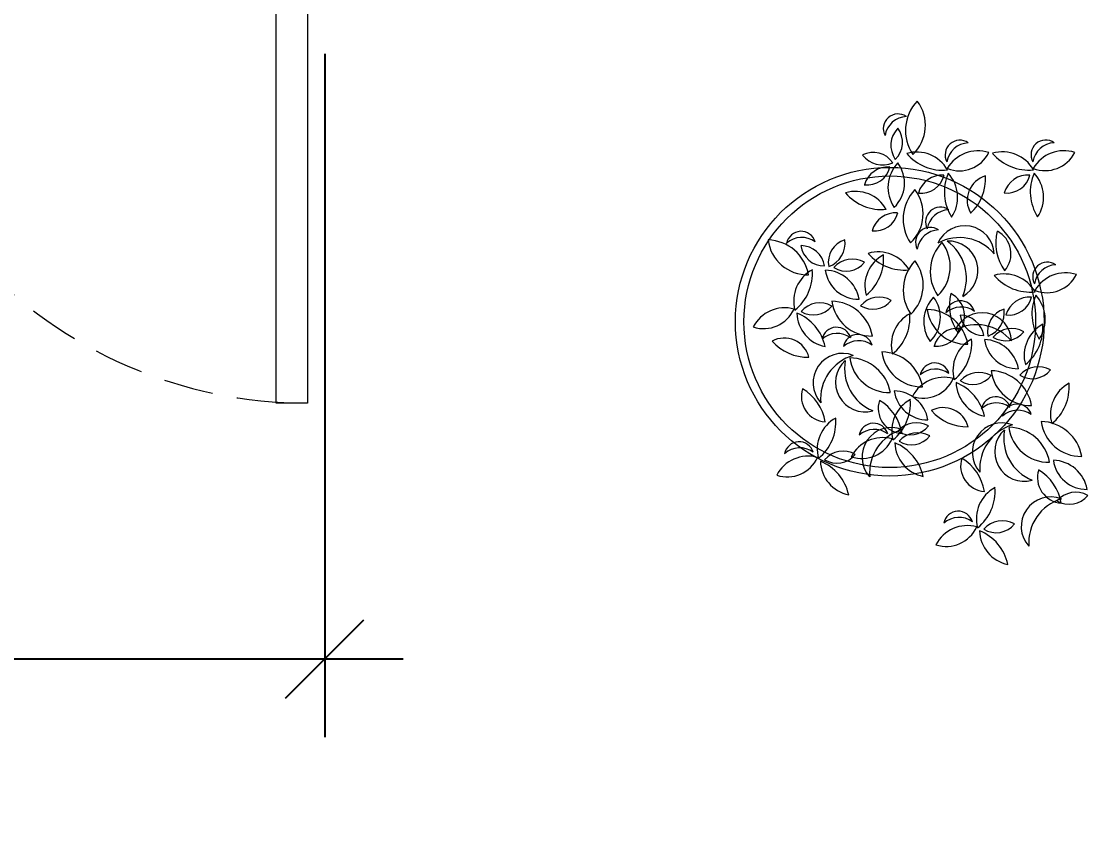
# Model space of a CAD drawing. Header units: inches. Extents: x -173 to 14008, y -3334 to 10368.
# Drawn here: x 5663.9 to 5800.2, y 7552.6 to 7656.5 of the extents above; entities that cross this region are included whole.
import ezdxf

# ---------------------------------------------------------------- set-up
doc = ezdxf.new("R2010")
doc.units = ezdxf.units.IN
doc.header["$MEASUREMENT"] = 0
doc.linetypes.add('TRATTEGGIATA2', pattern=[9.525, 6.35, -3.175])
for name, color, linetype, lineweight in [('ARREDAMENTO', 8, 'Continuous', 18), ('INFISSI', 4, 'Continuous', 18), ('QUOTE', 6, 'Continuous', 9)]:
    doc.layers.add(name, color=color, linetype=linetype, lineweight=lineweight)
doc.styles.get("Standard").update_dxf_attribs({"font": 'Arial.ttf'})
doc.dimstyles.get("Standard").update_dxf_attribs({"dimtxt": 15, "dimasz": 10, "dimexe": 10, "dimexo": 10, "dimgap": 5, "dimtad": 2, "dimtih": 1, "dimtoh": 1, "dimdec": 0, "dimzin": 0, "dimdsep": 46, "dimtxsty": 'Standard', "dimblk": 'OBLIQUE', "dimblk1": 'OBLIQUE', "dimblk2": 'OBLIQUE', "dimcen": 0.09, "dimdle": 10, "dimadec": 0, "dimazin": 0, "dimtfac": 1, "dimtdec": 0, "dimtofl": 0, "dimtmove": 0, "dimatfit": 3, "dimldrblk": 'OBLIQUE', "dimfxl": 1, "dimtolj": 1, "dimtzin": 0, "dimarcsym": 0})

# ---------------------------------------------------------------- blocks, each defined once
blk = doc.blocks.new('_Oblique')
at = {"color": 0, "linetype": 'ByBlock', "lineweight": -2}
blk.add_line((-0.5, -0.5), (0.5, 0.5), dxfattribs=at)
blk = doc.blocks.new('*D39')
at = {"layer": 'Defpoints', "color": 0, "transparency": 16777216}
for p in [(5582.72, 7661.84), (5702.72, 7662.36), (5582.72, 7575.01)]:
    blk.add_point(p, dxfattribs=at)
at = {"layer": 'QUOTE', "color": 0, "lineweight": -2, "transparency": 16777216}
for p, q in [((5702.72, 7652.36), (5702.72, 7565.01)), ((5582.72, 7651.84), (5582.72, 7565.01)), ((5712.72, 7575.01), (5572.72, 7575.01))]:
    blk.add_line(p, q, dxfattribs=at)
at = {"layer": 'QUOTE', "color": 0, "lineweight": -2, "transparency": 16777216, "xscale": 10, "yscale": 10, "zscale": 10, "rotation": 180}
blk.add_blockref('_Oblique', (5582.72, 7575.01), dxfattribs=at)
at = {"layer": 'QUOTE', "color": 0, "lineweight": -2, "transparency": 16777216, "xscale": 10, "yscale": 10, "zscale": 10}
blk.add_blockref('_Oblique', (5702.72, 7575.01), dxfattribs=at)
at = {"layer": 'QUOTE', "color": 0, "transparency": 16777216, "insert": (5642.72, 7562.4), "char_height": 15, "attachment_point": 5}
blk.add_mtext('\\A1;120', dxfattribs=at)

msp = doc.modelspace()

# ---------------------------------------------------------------- linework, layer by layer
at = {"layer": 'ARREDAMENTO'}
for radius in [19.72, 18.63]:
    msp.add_circle((5774.9, 7618.11), radius, dxfattribs=at)
for centre, radius, start, end in [((5782.32, 7642.56), 5.42, 136.3049, 214.4582), ((5774.33, 7643.21), 5.12, 313.5119, 37.2512), ((5775.95, 7642.79), 1.88, 55.1011, 208.4457), ((5777.15, 7641.45), 2.89, 92.3826, 171.1642), ((5778.2, 7640.65), 3.16, 136.3049, 214.4582), ((5773.54, 7641.03), 2.99, 313.5119, 37.2512), ((5783.85, 7639.43), 1.88, 55.1011, 208.4457), ((5785.05, 7638.09), 2.89, 92.3826, 171.1642), ((5794.83, 7639.45), 1.88, 55.1011, 208.4457), ((5796.03, 7638.11), 2.89, 92.3826, 171.1642), ((5772.79, 7636.77), 2.99, 33.7367, 117.476), ((5773.96, 7641.3), 3.16, 216.5297, 294.683), ((5778.34, 7635.28), 4.52, 29.5249, 106.4227), ((5781.66, 7643.5), 6.02, 220.1958, 275.7519), ((5786.17, 7635.43), 4.52, 71.9757, 150.1289), ((5783.77, 7641.66), 4.26, 249.1826, 332.922), ((5789.32, 7635.3), 4.52, 29.5249, 106.4227), ((5792.64, 7643.52), 6.02, 220.1958, 275.7519), ((5797.15, 7635.45), 4.52, 71.9757, 150.1289), ((5794.75, 7641.69), 4.26, 249.1826, 332.922), ((5774.69, 7634.74), 3.16, 85.7674, 163.9207), ((5772.01, 7638.58), 2.99, 262.9744, 346.7137), ((5779.19, 7635.29), 4.52, 136.3049, 214.4582), ((5772.53, 7635.83), 4.26, 313.5119, 37.2512), ((5781.59, 7633.69), 3.16, 85.7674, 163.9207), ((5778.92, 7637.53), 2.99, 262.9744, 346.7137), ((5787.89, 7634.7), 6.02, 156.7789, 212.335), ((5779.05, 7634), 4.52, 326.108, 43.0058), ((5788.05, 7633.62), 3.26, 106.4752, 210.3636), ((5781.11, 7636.36), 6.02, 313.1729, 3.6659), ((5792.57, 7633.71), 3.16, 85.7674, 163.9207), ((5789.9, 7637.55), 2.99, 262.9744, 346.7137), ((5798.87, 7634.72), 6.02, 156.7789, 212.335), ((5790.03, 7634.02), 4.52, 326.108, 43.0058), ((5770.52, 7630.25), 4.52, 29.5249, 106.4227), ((5773.85, 7638.47), 6.02, 220.1958, 275.7519), ((5782.03, 7631.26), 5.42, 136.3049, 214.4582), ((5774.04, 7631.9), 5.12, 313.5119, 37.2512), ((5773, 7632.71), 2.99, 262.9744, 346.7137), ((5775.67, 7628.87), 3.16, 85.7674, 163.9207), ((5781.35, 7630.88), 1.88, 55.1011, 208.4457), ((5782.55, 7629.54), 2.89, 92.3826, 171.1642), ((5763.57, 7627.79), 1.88, 16.2409, 169.5855), ((5780.07, 7628.3), 1.88, 55.1011, 208.4457), ((5781.26, 7626.96), 2.89, 92.3826, 171.1642), ((5784.48, 7626.62), 3.77, 2.5411, 155.8857), ((5794.46, 7628.15), 6.02, 165.1569, 215.6499), ((5787.13, 7626.8), 3.26, 318.4592, 62.3476), ((5764.42, 7629.23), 5.12, 187.4354, 271.1747), ((5759.19, 7623.15), 5.42, 10.2284, 88.3817), ((5763.66, 7626), 2.89, 53.5224, 132.304), ((5766.52, 7628.24), 2.99, 187.4354, 271.1747), ((5763.47, 7624.69), 3.16, 10.2284, 88.3817), ((5770.04, 7625.73), 2.99, 107.2106, 190.9499), ((5766.03, 7628.14), 3.16, 290.0036, 8.1569), ((5785.49, 7624.51), 5.42, 136.3049, 214.4582), ((5777.5, 7625.16), 5.12, 313.5119, 37.2512), ((5783.81, 7623.09), 5.77, 39.8226, 118.6043), ((5778.93, 7623.67), 5.77, 336.4246, 55.2063), ((5782.39, 7624.65), 3.77, 299.1432, 92.4877), ((5776.24, 7622.69), 4.52, 118.2639, 195.1617), ((5768.1, 7626.2), 6.02, 308.9347, 4.4908), ((5773.43, 7622.52), 4.52, 29.5249, 106.4227), ((5776.75, 7630.74), 6.02, 220.1958, 275.7519), ((5770.13, 7622.96), 3.16, 60.7659, 138.9192), ((5769.33, 7627.57), 2.99, 237.9729, 321.7122), ((5782.04, 7622.15), 5.42, 136.3049, 214.4582), ((5774.05, 7622.79), 5.12, 313.5119, 37.2512), ((5795.04, 7623.85), 1.88, 55.1011, 208.4457), ((5796.24, 7622.51), 2.89, 92.3826, 171.1642), ((5767.15, 7620.78), 4.52, 118.2639, 195.1617), ((5759, 7624.28), 6.02, 308.9347, 4.4908), ((5770.89, 7625.26), 4.26, 187.4354, 271.1747), ((5766.54, 7620.19), 4.52, 10.2284, 88.3817), ((5789.53, 7619.7), 4.52, 29.5249, 106.4227), ((5792.85, 7627.92), 6.02, 220.1958, 275.7519), ((5797.37, 7619.85), 4.52, 71.9757, 150.1289), ((5794.97, 7626.08), 4.26, 249.1826, 332.922), ((5773.55, 7618.09), 3.16, 60.7659, 138.9192), ((5783.77, 7618.15), 4.52, 136.3049, 214.4582), ((5777.11, 7618.68), 4.26, 313.5119, 37.2512), ((5788.53, 7620.18), 6.02, 165.1569, 215.6499), ((5781.2, 7618.83), 3.26, 318.4592, 62.3476), ((5792.78, 7618.11), 3.16, 85.7674, 163.9207), ((5790.11, 7621.95), 2.99, 262.9744, 346.7137), ((5799.08, 7619.12), 6.02, 156.7789, 212.335), ((5790.24, 7618.42), 4.52, 326.108, 43.0058), ((5761.47, 7615.37), 4.52, 74.5577, 152.7109), ((5758.79, 7621.49), 4.26, 251.7646, 335.504), ((5765.95, 7617.36), 3.16, 60.7659, 138.9192), ((5765.15, 7621.97), 2.99, 237.9729, 321.7122), ((5772.58, 7621.4), 5.12, 187.4354, 271.1747), ((5767.35, 7615.32), 5.42, 10.2284, 88.3817), ((5772.75, 7622.7), 2.99, 237.9729, 321.7122), ((5784.76, 7620.35), 5.12, 187.4354, 271.1747), ((5779.54, 7614.27), 5.42, 10.2284, 88.3817), ((5783.91, 7618.91), 1.88, 16.2409, 169.5855), ((5784, 7617.11), 2.89, 53.5224, 132.304), ((5790.38, 7616.85), 2.99, 107.2106, 190.9499), ((5786.37, 7619.25), 3.16, 290.0036, 8.1569), ((5767.55, 7619.36), 4.52, 181.6808, 258.5786), ((5760.77, 7613.65), 6.02, 12.3516, 67.9077), ((5779.61, 7615.16), 4.52, 118.2639, 195.1617), ((5771.46, 7618.66), 6.02, 308.9347, 4.4908), ((5786.69, 7615.49), 3.77, 2.5411, 155.8857), ((5786.86, 7619.35), 2.99, 187.4354, 271.1747), ((5783.81, 7615.81), 3.16, 10.2284, 88.3817), ((5768.1, 7615.53), 1.88, 16.2409, 169.5855), ((5783.59, 7614.12), 3.16, 85.7674, 163.9207), ((5780.91, 7617.96), 2.99, 262.9744, 346.7137), ((5786.02, 7611.96), 5.77, 39.8226, 118.6043), ((5790.47, 7614.08), 3.16, 60.7659, 138.9192), ((5789.67, 7618.68), 2.99, 237.9729, 321.7122), ((5796.59, 7613.81), 4.52, 118.2639, 195.1617), ((5788.44, 7617.32), 6.02, 308.9347, 4.4908), ((5761.41, 7612.77), 3.26, 14.323, 118.2114), ((5764.41, 7619.6), 6.02, 221.0207, 271.5137), ((5768.19, 7613.73), 2.89, 53.5224, 132.304), ((5770.83, 7614.6), 1.88, 16.2409, 169.5855), ((5770.92, 7612.8), 2.89, 53.5224, 132.304), ((5787.49, 7611.89), 4.52, 118.2639, 195.1617), ((5779.35, 7615.4), 6.02, 308.9347, 4.4908), ((5791.23, 7616.37), 4.26, 187.4354, 271.1747), ((5786.88, 7611.31), 4.52, 10.2284, 88.3817), ((5773.75, 7608.84), 5.42, 10.2284, 88.3817), ((5778.98, 7614.92), 5.12, 187.4354, 271.1747), ((5768.87, 7610.3), 3.77, 68.8009, 222.1455), ((5771.83, 7608.26), 5.77, 106.0823, 184.864), ((5771.74, 7610.37), 3.77, 132.1989, 285.5434), ((5774.89, 7612.11), 5.77, 169.4803, 248.262), ((5774.86, 7614.17), 5.12, 187.4354, 271.1747), ((5769.64, 7608.09), 5.42, 10.2284, 88.3817), ((5780.65, 7610.97), 1.88, 16.2409, 169.5855), ((5780.74, 7609.17), 2.89, 53.5224, 132.304), ((5786.29, 7608.48), 3.16, 60.7659, 138.9192), ((5792.92, 7612.52), 5.12, 187.4354, 271.1747), ((5787.69, 7606.44), 5.42, 10.2284, 88.3817), ((5793.89, 7609.21), 3.16, 60.7659, 138.9192), ((5793.09, 7613.82), 2.99, 237.9729, 321.7122), ((5781.81, 7606.49), 4.52, 74.5577, 152.7109), ((5779.14, 7612.61), 4.26, 251.7646, 335.504), ((5787.89, 7610.48), 4.52, 181.6808, 258.5786), ((5781.11, 7604.77), 6.02, 12.3516, 67.9077), ((5785.5, 7613.08), 2.99, 237.9729, 321.7122), ((5799.95, 7606.27), 4.52, 118.2639, 195.1617), ((5791.81, 7609.78), 6.02, 308.9347, 4.4908), ((5766.86, 7608.57), 3.26, 162.339, 266.2274), ((5760.7, 7604.36), 6.02, 9.0367, 59.5297), ((5779.69, 7609.84), 4.26, 187.4354, 271.1747), ((5775.33, 7604.77), 4.52, 10.2284, 88.3817), ((5776.68, 7607.07), 3.26, 162.339, 266.2274), ((5770.52, 7602.87), 6.02, 9.0367, 59.5297), ((5779.67, 7604.19), 4.52, 118.2639, 195.1617), ((5771.52, 7607.69), 6.02, 308.9347, 4.4908), ((5788.45, 7606.64), 1.88, 16.2409, 169.5855), ((5788.54, 7604.85), 2.89, 53.5224, 132.304), ((5791.17, 7605.72), 1.88, 16.2409, 169.5855), ((5781.75, 7603.88), 3.26, 14.323, 118.2114), ((5784.76, 7610.71), 6.02, 221.0207, 271.5137), ((5791.26, 7603.92), 2.89, 53.5224, 132.304), ((5770.15, 7601.83), 4.52, 118.2639, 195.1617), ((5762, 7605.33), 6.02, 308.9347, 4.4908), ((5772.83, 7603.26), 1.88, 16.2409, 169.5855), ((5775.12, 7600.83), 3.77, 68.8009, 222.1455), ((5778.3, 7602.04), 3.16, 60.7659, 138.9192), ((5777.5, 7606.65), 2.99, 237.9729, 321.7122), ((5789.21, 7601.41), 3.77, 68.8009, 222.1455), ((5792.17, 7599.38), 5.77, 106.0823, 184.864), ((5795.2, 7605.28), 5.12, 187.4354, 271.1747), ((5789.98, 7599.21), 5.42, 10.2284, 88.3817), ((5799.32, 7606.03), 5.12, 187.4354, 271.1747), ((5794.1, 7599.95), 5.42, 10.2284, 88.3817), ((5773.99, 7598.78), 4.52, 74.5577, 152.7109), ((5772.92, 7601.47), 2.89, 53.5224, 132.304), ((5778.08, 7598.8), 5.77, 106.0823, 184.864), ((5778.47, 7600.77), 3.16, 60.7659, 138.9192), ((5777.67, 7605.38), 2.99, 237.9729, 321.7122), ((5792.08, 7601.49), 3.77, 132.1989, 285.5434), ((5795.23, 7603.22), 5.77, 169.4803, 248.262), ((5763.31, 7600.9), 1.88, 16.2409, 169.5855), ((5763.4, 7599.11), 2.89, 53.5224, 132.304), ((5771.31, 7604.9), 4.26, 251.7646, 335.504), ((5780.07, 7602.78), 4.52, 181.6808, 258.5786), ((5773.29, 7597.06), 6.02, 12.3516, 67.9077), ((5764.47, 7596.42), 4.52, 74.5577, 152.7109), ((5761.79, 7602.54), 4.26, 251.7646, 335.504), ((5768.95, 7598.41), 3.16, 60.7659, 138.9192), ((5768.15, 7603.02), 2.99, 237.9729, 321.7122), ((5787.21, 7599.68), 3.26, 162.339, 266.2274), ((5781.04, 7595.48), 6.02, 9.0367, 59.5297), ((5770.55, 7600.42), 4.52, 181.6808, 258.5786), ((5763.77, 7594.7), 6.02, 12.3516, 67.9077), ((5797.03, 7598.19), 3.26, 162.339, 266.2274), ((5790.86, 7593.98), 6.02, 9.0367, 59.5297), ((5795.67, 7595.89), 4.52, 10.2284, 88.3817), ((5800.03, 7600.95), 4.26, 187.4354, 271.1747), ((5790.49, 7592.95), 4.52, 118.2639, 195.1617), ((5782.34, 7596.45), 6.02, 308.9347, 4.4908), ((5795.46, 7591.95), 3.77, 68.8009, 222.1455), ((5798.43, 7589.91), 5.77, 106.0823, 184.864), ((5798.64, 7593.16), 3.16, 60.7659, 138.9192), ((5797.84, 7597.77), 2.99, 237.9729, 321.7122), ((5783.65, 7592.02), 1.88, 16.2409, 169.5855), ((5783.74, 7590.22), 2.89, 53.5224, 132.304), ((5789.29, 7589.53), 3.16, 60.7659, 138.9192), ((5784.81, 7587.54), 4.52, 74.5577, 152.7109), ((5782.13, 7593.66), 4.26, 251.7646, 335.504), ((5790.89, 7591.53), 4.52, 181.6808, 258.5786), ((5784.11, 7585.82), 6.02, 12.3516, 67.9077), ((5788.49, 7594.14), 2.99, 237.9729, 321.7122)]:
    msp.add_arc(centre, radius, start, end, dxfattribs=at)
at = {"layer": 'INFISSI'}
msp.add_lwpolyline([(5696.5, 7665.48), (5700.5, 7665.48), (5700.5, 7607.7), (5696.5, 7607.7)], close=True, dxfattribs=at)
at = {"layer": 'INFISSI', "linetype": 'TRATTEGGIATA2'}
msp.add_arc((5700.5, 7665.48), 57.78, 176.0302, 270, dxfattribs=at)

# ---------------------------------------------------------------- dimensions: what is measured, and where the dimension line sits
at = {"layer": 'QUOTE'}
dim = msp.add_linear_dim(base=(5582.72, 7575.01), p1=(5702.72, 7662.36), p2=(5582.72, 7661.84), dimstyle='Standard', dxfattribs=at)
dim.commit()
dim.dimension.update_dxf_attribs({"geometry": '*D39', "text_midpoint": (5642.72, 7562.4)})

doc.saveas('drawing.dxf')
